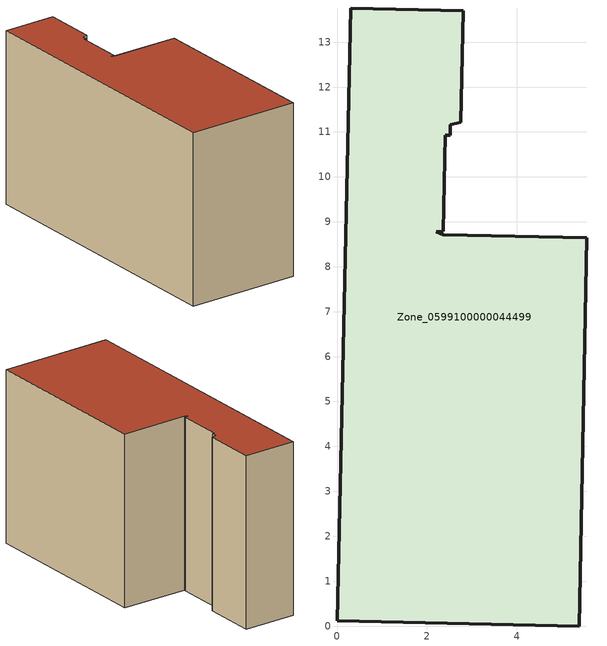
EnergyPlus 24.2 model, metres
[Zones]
Zone_0599100000044499
 floor ground (C_G): 2.52,11.17 2.52,10.93 2.41,10.93 2.36,8.79 2.2,8.78 2.36,8.71 5.56,8.64 5.39,0 0,0.12 0.3,13.76 2.81,13.7 2.76,11.22 z0
 wall outside (C_F): 0.3,13.76 0,0.12 5.39,0 5.56,8.64 2.36,8.71 2.2,8.78 2.36,8.79 2.41,10.93 2.52,10.93 2.52,11.17 2.76,11.22 2.81,13.7 0.3,13.76 z0:8.24
 roof outside (C_R): 2.52,10.93 2.52,11.17 2.76,11.22 2.81,13.7 0.3,13.76 0,0.12 5.39,0 5.56,8.64 2.36,8.71 2.2,8.78 2.36,8.79 2.41,10.93 z8.24
[BUILDING]
Pand.0599100000044499: North Axis=0; Terrain=City; Loads Convergence Tolerance Value=0.04; Temperature Convergence Tolerance Value=0.4; Solar Distribution=FullExterior; Maximum Number of Warmup Days=25; Minimum Number of Warmup Days=1
[Site:Location]
Rotterdam.The.Hague.AP_ZH_NLD Design_Conditions: Latitude=51.96; Longitude=4.45; Time Zone=1; Elevation=-4.5
[SITE:GROUNDTEMPERATURE:BUILDINGSURFACE]
18, 18, 18, 18, 18, 18, 18, 18, 18, 18, 18, 18
[MATERIAL] Thermal Absorptance=0.9; Solar Absorptance=0.7; Visible Absorptance=0.7
Name | Roughness | Thickness | Conductivity | Density | Specific Heat
G.TI.1975-1991 | MediumSmooth | 0.15 | 0.288461 | 540 | 1210
F.TI.1975-1991 | Rough | 0.3 | 0.230769 | 1920 | 840
R.TI.1975-1991 | MediumRough | 0.2 | 0.153846 | 1500 | 1000
[CONSTRUCTION]
C_G: G.TI.1975-1991
C_F: F.TI.1975-1991
C_R: R.TI.1975-1991
[ZONE]
Zone_0599100000044499: Type=1; Multiplier=1; Ceiling Height=Autocalculate; Volume=Autocalculate; Floor Area=autocalculate; Part of Total Floor Area=Yes
[ZONEINFILTRATION:DESIGNFLOWRATE]
Infil_Zone_0599100000044499: Zone or ZoneList or Space or SpaceList=Zone_0599100000044499; Schedule=AlwaysOn; Design Flow Rate Calculation Method=Flow/Area; Flow Rate per Floor Area=0.003; Constant Term Coefficient=1; Temperature Term Coefficient=0; Velocity Term Coefficient=0; Velocity Squared Term Coefficient=0
[HVACTEMPLATE:ZONE:IDEALLOADSAIRSYSTEM]
Zone_0599100000044499: Maximum Heating Supply Air Temperature=50; Minimum Cooling Supply Air Temperature=13; Maximum Heating Supply Air Humidity Ratio=0.0156; Minimum Cooling Supply Air Humidity Ratio=0.0077; Heating Limit=NoLimit; Cooling Limit=NoLimit; Dehumidification Control Type=ConstantSensibleHeatRatio; Cooling Sensible Heat Ratio=0.7; Dehumidification Setpoint=60; Humidification Control Type=None; Humidification Setpoint=30; Outdoor Air Method=None; Outdoor Air Flow Rate per Person=0.00944; Outdoor Air Flow Rate per Zone Floor Area=0; Outdoor Air Flow Rate per Zone=0; Demand Controlled Ventilation Type=None; Outdoor Air Economizer Type=NoEconomizer; Heat Recovery Type=None; Sensible Heat Recovery Effectiveness=0.7; Latent Heat Recovery Effectiveness=0.65
[ZONECONTROL:THERMOSTAT]
ThermostatControl_Zone_0599100000044499: Zone or ZoneList=Zone_0599100000044499; Control Type Schedule=DualSetpointControlType; Control 1=Thermostat_Zone_0599100000044499; Temperature Difference Between Cutout And Setpoint=0
[THERMOSTATSETPOINT:DUALSETPOINT]
Thermostat_Zone_0599100000044499: Heating Setpoint Temperature Schedule=HeatingSetpoint_Zone_0599100000044499; Cooling Setpoint Temperature Schedule=CoolingSetpoint_Zone_0599100000044499
[SCHEDULE:COMPACT]
HeatingSetpoint_Zone_0599100000044499: Through: 12/31, For: AllDays, Until: 24:00, 21
CoolingSetpoint_Zone_0599100000044499: Through: 12/31, For: AllDays, Until: 24:00, 24
DualSetpointControlType: Through: 12/31, For: AllDays, Until: 24:00, 4
AlwaysOn: Through: 12/31, For: AllDays, Until: 24:00, 1
